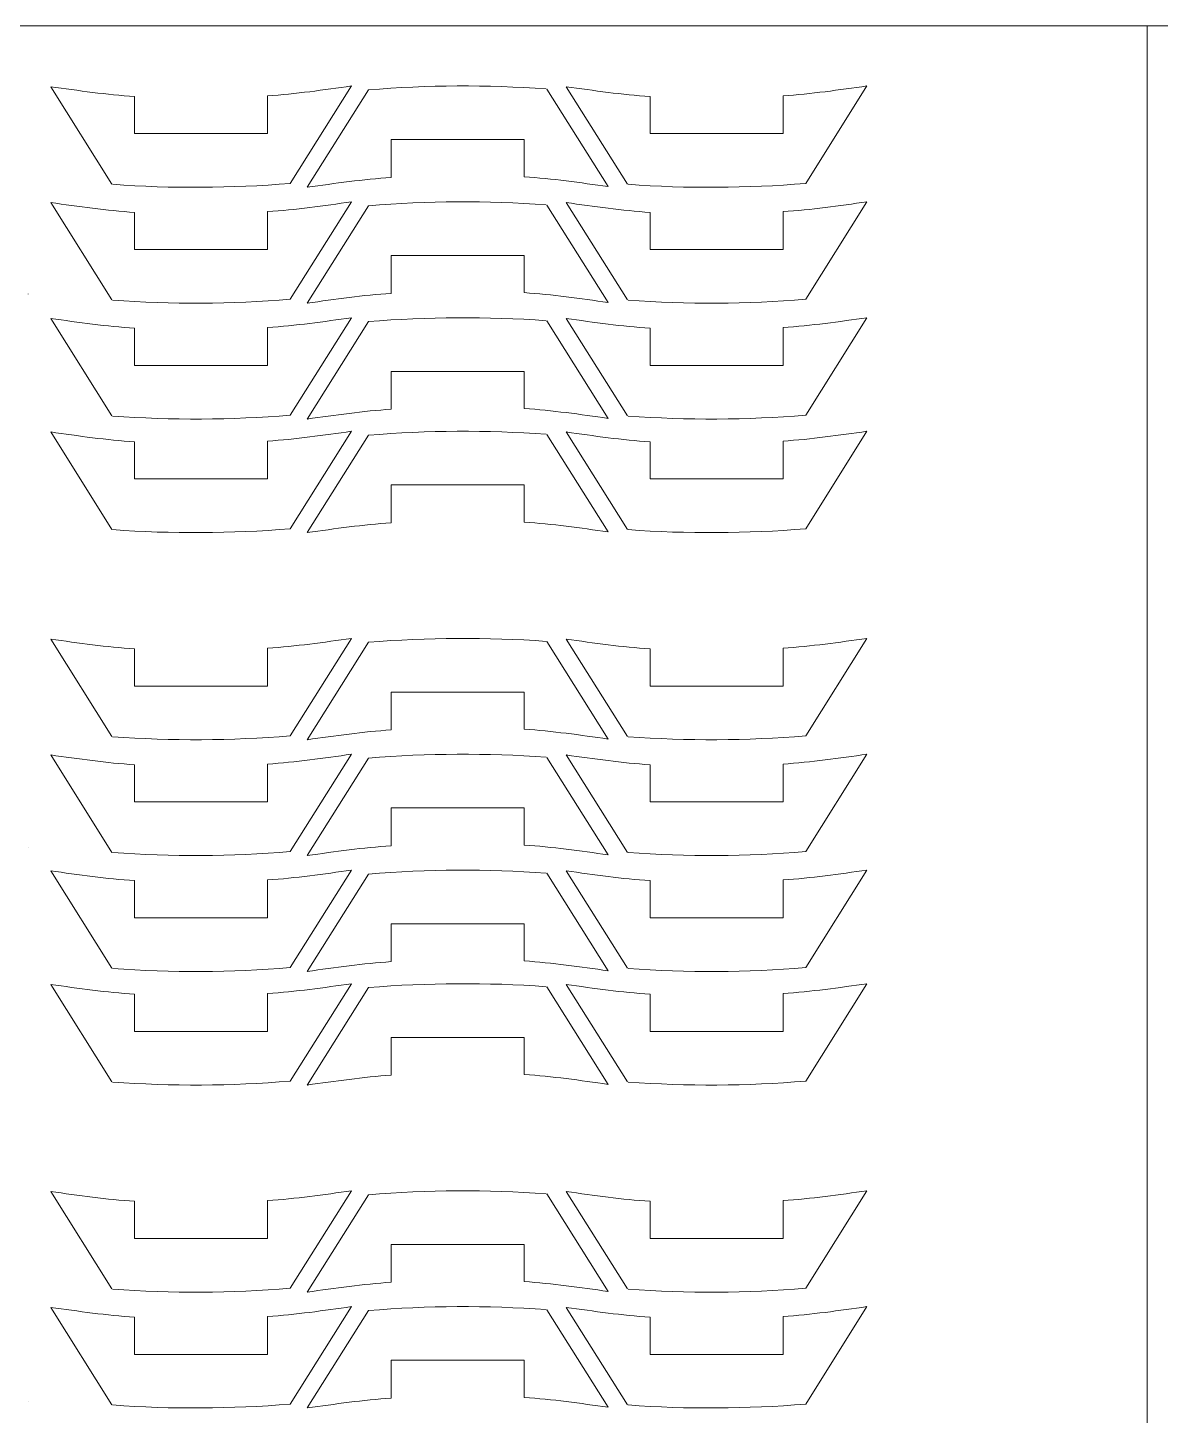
# Model space of a CAD drawing. Header units: centimetres. Extents: x -226 to -75, y 0 to 222.
# Drawn here: x -202.15 to -195.76, y 22.49 to 30.31 of the extents above; entities that cross this region are included whole.
import ezdxf

# ---------------------------------------------------------------- set-up
doc = ezdxf.new("R2010")
doc.units = ezdxf.units.CM
doc.header["$MEASUREMENT"] = 0
doc.layers.add('layer 1', color=7, linetype='Continuous')

msp = doc.modelspace()

# ---------------------------------------------------------------- linework, layer by layer
at = {"layer": 'layer 1', "color": 250, "lineweight": 20}
for points in [[(-225.83724, 0.31703), (-195.83724, 0.31703), (-195.83724, 30.31703), (-225.83724, 30.31703), (-225.83724, 0.31703)], [(-195.83724, 0.31703), (-165.83724, 0.31703), (-165.83724, 30.31703), (-195.83724, 30.31703), (-195.83724, 0.31703)]]:
    msp.add_lwpolyline(points, close=True, dxfattribs=at)
at = {"layer": 'layer 1', "color": 1, "lineweight": 9}
for points, knots in [([(-201.54385, 29.91953), (-201.70083, 29.9299), (-201.86085, 29.95269), (-202.01639, 29.97495), (-202.01639, 29.97495), (-202.01639, 29.97495), (-201.67152, 29.42581), (-201.67152, 29.42581)], [0, 0, 0, 0, 0.3333333, 0.3333333, 0.3333333, 0.3333333, 1, 1, 1, 1]), ([(-200.79388, 29.92352), (-200.6369, 29.93389), (-200.47688, 29.95668), (-200.32134, 29.97894), (-200.32134, 29.97894), (-200.32134, 29.97894), (-200.66621, 29.42981), (-200.66621, 29.42981)], [0, 0, 0, 0, 0.3333333, 0.3333333, 0.3333333, 0.3333333, 1, 1, 1, 1]), ([(-200.09784, 29.46312), (-200.25479, 29.45275), (-200.41484, 29.42996), (-200.57038, 29.4077), (-200.57038, 29.4077), (-200.57038, 29.4077), (-200.22551, 29.95683), (-200.22551, 29.95683)], [0, 0, 0, 0, 0.3333333, 0.3333333, 0.3333333, 0.3333333, 1, 1, 1, 1]), ([(-199.34784, 29.46711), (-199.19089, 29.45674), (-199.03084, 29.43395), (-198.8753, 29.41169), (-198.8753, 29.41169), (-198.8753, 29.41169), (-199.22017, 29.96083), (-199.22017, 29.96083)], [0, 0, 0, 0, 0.3333333, 0.3333333, 0.3333333, 0.3333333, 1, 1, 1, 1]), ([(-198.63898, 29.91953), (-198.79596, 29.9299), (-198.95598, 29.95269), (-199.11152, 29.97495), (-199.11152, 29.97495), (-199.11152, 29.97495), (-198.76665, 29.42581), (-198.76665, 29.42581)], [0, 0, 0, 0, 0.3333333, 0.3333333, 0.3333333, 0.3333333, 1, 1, 1, 1]), ([(-197.88901, 29.92352), (-197.73203, 29.93389), (-197.57201, 29.95668), (-197.41647, 29.97894), (-197.41647, 29.97894), (-197.41647, 29.97894), (-197.76134, 29.42981), (-197.76134, 29.42981)], [0, 0, 0, 0, 0.3333333, 0.3333333, 0.3333333, 0.3333333, 1, 1, 1, 1]), ([(-201.54385, 29.26654), (-201.70083, 29.27695), (-201.86085, 29.29974), (-202.01639, 29.322), (-202.01639, 29.322), (-202.01639, 29.322), (-201.67152, 28.77286), (-201.67152, 28.77286)], [0, 0, 0, 0, 0.3333333, 0.3333333, 0.3333333, 0.3333333, 1, 1, 1, 1]), ([(-200.79388, 29.27054), (-200.6369, 29.28095), (-200.47688, 29.30374), (-200.32134, 29.326), (-200.32134, 29.326), (-200.32134, 29.326), (-200.66621, 28.77686), (-200.66621, 28.77686)], [0, 0, 0, 0, 0.3333333, 0.3333333, 0.3333333, 0.3333333, 1, 1, 1, 1]), ([(-198.63898, 29.26654), (-198.79596, 29.27695), (-198.95598, 29.29974), (-199.11152, 29.322), (-199.11152, 29.322), (-199.11152, 29.322), (-198.76665, 28.77286), (-198.76665, 28.77286)], [0, 0, 0, 0, 0.3333333, 0.3333333, 0.3333333, 0.3333333, 1, 1, 1, 1]), ([(-197.88901, 29.27054), (-197.73203, 29.28095), (-197.57201, 29.30374), (-197.41647, 29.326), (-197.41647, 29.326), (-197.41647, 29.326), (-197.76134, 28.77686), (-197.76134, 28.77686)], [0, 0, 0, 0, 0.3333333, 0.3333333, 0.3333333, 0.3333333, 1, 1, 1, 1]), ([(-200.09784, 28.81014), (-200.25479, 28.7998), (-200.41484, 28.77701), (-200.57038, 28.75475), (-200.57038, 28.75475), (-200.57038, 28.75475), (-200.22551, 29.30388), (-200.22551, 29.30388)], [0, 0, 0, 0, 0.3333333, 0.3333333, 0.3333333, 0.3333333, 1, 1, 1, 1]), ([(-199.34784, 28.81413), (-199.19089, 28.8038), (-199.03084, 28.78101), (-198.8753, 28.75875), (-198.8753, 28.75875), (-198.8753, 28.75875), (-199.22017, 29.30788), (-199.22017, 29.30788)], [0, 0, 0, 0, 0.3333333, 0.3333333, 0.3333333, 0.3333333, 1, 1, 1, 1]), ([(-202.14333, 28.80648), (-202.14333, 28.80648), (-202.14333, 28.80719), (-202.14333, 28.80719), (-202.14333, 28.80719), (-202.14333, 28.80719), (-202.14333, 28.80786), (-202.14333, 28.80786), (-202.14333, 28.80786), (-202.14333, 28.80786), (-202.14333, 28.80648), (-202.14333, 28.80648)], [0, 0, 0, 0, 0.25, 0.25, 0.25, 0.25, 0.5, 0.5, 0.5, 0.5, 1, 1, 1, 1]), ([(-201.54385, 28.61359), (-201.70083, 28.62396), (-201.86085, 28.64675), (-202.01639, 28.66901), (-202.01639, 28.66901), (-202.01639, 28.66901), (-201.67152, 28.11988), (-201.67152, 28.11988)], [0, 0, 0, 0, 0.3333333, 0.3333333, 0.3333333, 0.3333333, 1, 1, 1, 1]), ([(-200.79388, 28.61759), (-200.6369, 28.62796), (-200.47688, 28.65075), (-200.32134, 28.67301), (-200.32134, 28.67301), (-200.32134, 28.67301), (-200.66621, 28.12388), (-200.66621, 28.12388)], [0, 0, 0, 0, 0.3333333, 0.3333333, 0.3333333, 0.3333333, 1, 1, 1, 1]), ([(-200.09784, 28.15719), (-200.25479, 28.14681), (-200.41484, 28.12403), (-200.57038, 28.10177), (-200.57038, 28.10177), (-200.57038, 28.10177), (-200.22551, 28.6509), (-200.22551, 28.6509)], [0, 0, 0, 0, 0.3333333, 0.3333333, 0.3333333, 0.3333333, 1, 1, 1, 1]), ([(-199.34784, 28.16118), (-199.19089, 28.15081), (-199.03084, 28.12802), (-198.8753, 28.10576), (-198.8753, 28.10576), (-198.8753, 28.10576), (-199.22017, 28.6549), (-199.22017, 28.6549)], [0, 0, 0, 0, 0.3333333, 0.3333333, 0.3333333, 0.3333333, 1, 1, 1, 1]), ([(-198.63898, 28.61359), (-198.79596, 28.62396), (-198.95598, 28.64675), (-199.11152, 28.66901), (-199.11152, 28.66901), (-199.11152, 28.66901), (-198.76665, 28.11988), (-198.76665, 28.11988)], [0, 0, 0, 0, 0.3333333, 0.3333333, 0.3333333, 0.3333333, 1, 1, 1, 1]), ([(-197.88901, 28.61759), (-197.73203, 28.62796), (-197.57201, 28.65075), (-197.41647, 28.67301), (-197.41647, 28.67301), (-197.41647, 28.67301), (-197.76134, 28.12388), (-197.76134, 28.12388)], [0, 0, 0, 0, 0.3333333, 0.3333333, 0.3333333, 0.3333333, 1, 1, 1, 1]), ([(-201.54385, 27.97353), (-201.70083, 27.9839), (-201.86085, 28.00669), (-202.01639, 28.02895), (-202.01639, 28.02895), (-202.01639, 28.02895), (-201.67152, 27.47982), (-201.67152, 27.47982)], [0, 0, 0, 0, 0.3333333, 0.3333333, 0.3333333, 0.3333333, 1, 1, 1, 1]), ([(-200.79388, 27.97752), (-200.6369, 27.9879), (-200.47688, 28.01068), (-200.32134, 28.03295), (-200.32134, 28.03295), (-200.32134, 28.03295), (-200.66621, 27.48381), (-200.66621, 27.48381)], [0, 0, 0, 0, 0.3333333, 0.3333333, 0.3333333, 0.3333333, 1, 1, 1, 1]), ([(-200.09784, 27.51712), (-200.25479, 27.50675), (-200.41484, 27.48396), (-200.57038, 27.4617), (-200.57038, 27.4617), (-200.57038, 27.4617), (-200.22551, 28.01084), (-200.22551, 28.01084)], [0, 0, 0, 0, 0.3333333, 0.3333333, 0.3333333, 0.3333333, 1, 1, 1, 1]), ([(-199.34784, 27.52112), (-199.19089, 27.51075), (-199.03084, 27.48796), (-198.8753, 27.4657), (-198.8753, 27.4657), (-198.8753, 27.4657), (-199.22017, 28.01483), (-199.22017, 28.01483)], [0, 0, 0, 0, 0.3333333, 0.3333333, 0.3333333, 0.3333333, 1, 1, 1, 1]), ([(-198.63898, 27.97353), (-198.79596, 27.9839), (-198.95598, 28.00669), (-199.11152, 28.02895), (-199.11152, 28.02895), (-199.11152, 28.02895), (-198.76665, 27.47982), (-198.76665, 27.47982)], [0, 0, 0, 0, 0.3333333, 0.3333333, 0.3333333, 0.3333333, 1, 1, 1, 1]), ([(-197.88901, 27.97752), (-197.73203, 27.9879), (-197.57201, 28.01068), (-197.41647, 28.03295), (-197.41647, 28.03295), (-197.41647, 28.03295), (-197.76134, 27.48381), (-197.76134, 27.48381)], [0, 0, 0, 0, 0.3333333, 0.3333333, 0.3333333, 0.3333333, 1, 1, 1, 1]), ([(-201.54385, 26.8066), (-201.70083, 26.81694), (-201.86085, 26.83973), (-202.01639, 26.86199), (-202.01639, 26.86199), (-202.01639, 26.86199), (-201.67152, 26.31286), (-201.67152, 26.31286)], [0, 0, 0, 0, 0.3333333, 0.3333333, 0.3333333, 0.3333333, 1, 1, 1, 1]), ([(-200.79388, 26.8106), (-200.6369, 26.82094), (-200.47688, 26.84373), (-200.32134, 26.86599), (-200.32134, 26.86599), (-200.32134, 26.86599), (-200.66621, 26.31685), (-200.66621, 26.31685)], [0, 0, 0, 0, 0.3333333, 0.3333333, 0.3333333, 0.3333333, 1, 1, 1, 1]), ([(-200.09784, 26.3502), (-200.25479, 26.33979), (-200.41484, 26.317), (-200.57038, 26.29474), (-200.57038, 26.29474), (-200.57038, 26.29474), (-200.22551, 26.84388), (-200.22551, 26.84388)], [0, 0, 0, 0, 0.3333333, 0.3333333, 0.3333333, 0.3333333, 1, 1, 1, 1]), ([(-199.34784, 26.3542), (-199.19089, 26.34379), (-199.03084, 26.321), (-198.8753, 26.29874), (-198.8753, 26.29874), (-198.8753, 26.29874), (-199.22017, 26.84787), (-199.22017, 26.84787)], [0, 0, 0, 0, 0.3333333, 0.3333333, 0.3333333, 0.3333333, 1, 1, 1, 1]), ([(-198.63898, 26.8066), (-198.79596, 26.81694), (-198.95598, 26.83973), (-199.11152, 26.86199), (-199.11152, 26.86199), (-199.11152, 26.86199), (-198.76665, 26.31286), (-198.76665, 26.31286)], [0, 0, 0, 0, 0.3333333, 0.3333333, 0.3333333, 0.3333333, 1, 1, 1, 1]), ([(-197.88901, 26.8106), (-197.73203, 26.82094), (-197.57201, 26.84373), (-197.41647, 26.86599), (-197.41647, 26.86599), (-197.41647, 26.86599), (-197.76134, 26.31685), (-197.76134, 26.31685)], [0, 0, 0, 0, 0.3333333, 0.3333333, 0.3333333, 0.3333333, 1, 1, 1, 1]), ([(-201.54385, 26.15362), (-201.70083, 26.16403), (-201.86085, 26.18682), (-202.01639, 26.20908), (-202.01639, 26.20908), (-202.01639, 26.20908), (-201.67152, 25.65995), (-201.67152, 25.65995)], [0, 0, 0, 0, 0.3333333, 0.3333333, 0.3333333, 0.3333333, 1, 1, 1, 1]), ([(-200.79388, 26.15762), (-200.6369, 26.16802), (-200.47688, 26.19081), (-200.32134, 26.21307), (-200.32134, 26.21307), (-200.32134, 26.21307), (-200.66621, 25.66394), (-200.66621, 25.66394)], [0, 0, 0, 0, 0.3333333, 0.3333333, 0.3333333, 0.3333333, 1, 1, 1, 1]), ([(-199.34784, 25.70121), (-199.19089, 25.69087), (-199.03084, 25.66809), (-198.8753, 25.64582), (-198.8753, 25.64582), (-198.8753, 25.64582), (-199.22017, 26.19496), (-199.22017, 26.19496)], [0, 0, 0, 0, 0.3333333, 0.3333333, 0.3333333, 0.3333333, 1, 1, 1, 1]), ([(-198.63898, 26.15362), (-198.79596, 26.16403), (-198.95598, 26.18682), (-199.11152, 26.20908), (-199.11152, 26.20908), (-199.11152, 26.20908), (-198.76665, 25.65995), (-198.76665, 25.65995)], [0, 0, 0, 0, 0.3333333, 0.3333333, 0.3333333, 0.3333333, 1, 1, 1, 1]), ([(-197.88901, 26.15762), (-197.73203, 26.16802), (-197.57201, 26.19081), (-197.41647, 26.21307), (-197.41647, 26.21307), (-197.41647, 26.21307), (-197.76134, 25.66394), (-197.76134, 25.66394)], [0, 0, 0, 0, 0.3333333, 0.3333333, 0.3333333, 0.3333333, 1, 1, 1, 1]), ([(-200.09784, 25.69722), (-200.25479, 25.68688), (-200.41484, 25.66409), (-200.57038, 25.64183), (-200.57038, 25.64183), (-200.57038, 25.64183), (-200.22551, 26.19097), (-200.22551, 26.19097)], [0, 0, 0, 0, 0.3333333, 0.3333333, 0.3333333, 0.3333333, 1, 1, 1, 1]), ([(-202.14333, 25.68654), (-202.14333, 25.68654), (-202.14333, 25.68724), (-202.14333, 25.68724), (-202.14333, 25.68724), (-202.14333, 25.68724), (-202.14333, 25.68791), (-202.14333, 25.68791), (-202.14333, 25.68791), (-202.14333, 25.68791), (-202.14333, 25.68654), (-202.14333, 25.68654)], [0, 0, 0, 0, 0.25, 0.25, 0.25, 0.25, 0.5, 0.5, 0.5, 0.5, 1, 1, 1, 1]), ([(-201.54385, 25.50064), (-201.70083, 25.51105), (-201.86085, 25.53384), (-202.01639, 25.5561), (-202.01639, 25.5561), (-202.01639, 25.5561), (-201.67152, 25.00696), (-201.67152, 25.00696)], [0, 0, 0, 0, 0.3333333, 0.3333333, 0.3333333, 0.3333333, 1, 1, 1, 1]), ([(-200.79388, 25.50464), (-200.6369, 25.51504), (-200.47688, 25.53783), (-200.32134, 25.56009), (-200.32134, 25.56009), (-200.32134, 25.56009), (-200.66621, 25.01096), (-200.66621, 25.01096)], [0, 0, 0, 0, 0.3333333, 0.3333333, 0.3333333, 0.3333333, 1, 1, 1, 1]), ([(-200.09784, 25.04423), (-200.25479, 25.0339), (-200.41484, 25.01111), (-200.57038, 24.98885), (-200.57038, 24.98885), (-200.57038, 24.98885), (-200.22551, 25.53798), (-200.22551, 25.53798)], [0, 0, 0, 0, 0.3333333, 0.3333333, 0.3333333, 0.3333333, 1, 1, 1, 1]), ([(-199.34784, 25.04823), (-199.19089, 25.03789), (-199.03084, 25.0151), (-198.8753, 24.99284), (-198.8753, 24.99284), (-198.8753, 24.99284), (-199.22017, 25.54198), (-199.22017, 25.54198)], [0, 0, 0, 0, 0.3333333, 0.3333333, 0.3333333, 0.3333333, 1, 1, 1, 1]), ([(-198.63898, 25.50064), (-198.79596, 25.51105), (-198.95598, 25.53384), (-199.11152, 25.5561), (-199.11152, 25.5561), (-199.11152, 25.5561), (-198.76665, 25.00696), (-198.76665, 25.00696)], [0, 0, 0, 0, 0.3333333, 0.3333333, 0.3333333, 0.3333333, 1, 1, 1, 1]), ([(-197.88901, 25.50464), (-197.73203, 25.51504), (-197.57201, 25.53783), (-197.41647, 25.56009), (-197.41647, 25.56009), (-197.41647, 25.56009), (-197.76134, 25.01096), (-197.76134, 25.01096)], [0, 0, 0, 0, 0.3333333, 0.3333333, 0.3333333, 0.3333333, 1, 1, 1, 1]), ([(-201.54385, 24.86061), (-201.70083, 24.87095), (-201.86085, 24.89373), (-202.01639, 24.91599), (-202.01639, 24.91599), (-202.01639, 24.91599), (-201.67152, 24.36686), (-201.67152, 24.36686)], [0, 0, 0, 0, 0.3333333, 0.3333333, 0.3333333, 0.3333333, 1, 1, 1, 1]), ([(-200.79388, 24.86461), (-200.6369, 24.87494), (-200.47688, 24.89773), (-200.32134, 24.91999), (-200.32134, 24.91999), (-200.32134, 24.91999), (-200.66621, 24.37086), (-200.66621, 24.37086)], [0, 0, 0, 0, 0.3333333, 0.3333333, 0.3333333, 0.3333333, 1, 1, 1, 1]), ([(-200.09784, 24.4042), (-200.25479, 24.3938), (-200.41484, 24.37101), (-200.57038, 24.34875), (-200.57038, 24.34875), (-200.57038, 24.34875), (-200.22551, 24.89788), (-200.22551, 24.89788)], [0, 0, 0, 0, 0.3333333, 0.3333333, 0.3333333, 0.3333333, 1, 1, 1, 1]), ([(-199.34784, 24.4082), (-199.19089, 24.39779), (-199.03084, 24.375), (-198.8753, 24.35274), (-198.8753, 24.35274), (-198.8753, 24.35274), (-199.22017, 24.90188), (-199.22017, 24.90188)], [0, 0, 0, 0, 0.3333333, 0.3333333, 0.3333333, 0.3333333, 1, 1, 1, 1]), ([(-198.63898, 24.86061), (-198.79596, 24.87095), (-198.95598, 24.89373), (-199.11152, 24.91599), (-199.11152, 24.91599), (-199.11152, 24.91599), (-198.76665, 24.36686), (-198.76665, 24.36686)], [0, 0, 0, 0, 0.3333333, 0.3333333, 0.3333333, 0.3333333, 1, 1, 1, 1]), ([(-197.88901, 24.86461), (-197.73203, 24.87494), (-197.57201, 24.89773), (-197.41647, 24.91999), (-197.41647, 24.91999), (-197.41647, 24.91999), (-197.76134, 24.37086), (-197.76134, 24.37086)], [0, 0, 0, 0, 0.3333333, 0.3333333, 0.3333333, 0.3333333, 1, 1, 1, 1]), ([(-201.54385, 23.69362), (-201.70083, 23.70399), (-201.86085, 23.72678), (-202.01639, 23.74904), (-202.01639, 23.74904), (-202.01639, 23.74904), (-201.67152, 23.1999), (-201.67152, 23.1999)], [0, 0, 0, 0, 0.3333333, 0.3333333, 0.3333333, 0.3333333, 1, 1, 1, 1]), ([(-200.79388, 23.69761), (-200.6369, 23.70798), (-200.47688, 23.73077), (-200.32134, 23.75303), (-200.32134, 23.75303), (-200.32134, 23.75303), (-200.66621, 23.2039), (-200.66621, 23.2039)], [0, 0, 0, 0, 0.3333333, 0.3333333, 0.3333333, 0.3333333, 1, 1, 1, 1]), ([(-200.09784, 23.23721), (-200.25479, 23.22684), (-200.41484, 23.20405), (-200.57038, 23.18179), (-200.57038, 23.18179), (-200.57038, 23.18179), (-200.22551, 23.73092), (-200.22551, 23.73092)], [0, 0, 0, 0, 0.3333333, 0.3333333, 0.3333333, 0.3333333, 1, 1, 1, 1]), ([(-199.34784, 23.24121), (-199.19089, 23.23084), (-199.03084, 23.20805), (-198.8753, 23.18579), (-198.8753, 23.18579), (-198.8753, 23.18579), (-199.22017, 23.73492), (-199.22017, 23.73492)], [0, 0, 0, 0, 0.3333333, 0.3333333, 0.3333333, 0.3333333, 1, 1, 1, 1]), ([(-198.63898, 23.69362), (-198.79596, 23.70399), (-198.95598, 23.72678), (-199.11152, 23.74904), (-199.11152, 23.74904), (-199.11152, 23.74904), (-198.76665, 23.1999), (-198.76665, 23.1999)], [0, 0, 0, 0, 0.3333333, 0.3333333, 0.3333333, 0.3333333, 1, 1, 1, 1]), ([(-197.88901, 23.69761), (-197.73203, 23.70798), (-197.57201, 23.73077), (-197.41647, 23.75303), (-197.41647, 23.75303), (-197.41647, 23.75303), (-197.76134, 23.2039), (-197.76134, 23.2039)], [0, 0, 0, 0, 0.3333333, 0.3333333, 0.3333333, 0.3333333, 1, 1, 1, 1]), ([(-201.54385, 23.04064), (-201.70083, 23.05104), (-201.86085, 23.07383), (-202.01639, 23.09609), (-202.01639, 23.09609), (-202.01639, 23.09609), (-201.67152, 22.54696), (-201.67152, 22.54696)], [0, 0, 0, 0, 0.3333333, 0.3333333, 0.3333333, 0.3333333, 1, 1, 1, 1]), ([(-200.79388, 23.04463), (-200.6369, 23.05504), (-200.47688, 23.07783), (-200.32134, 23.10009), (-200.32134, 23.10009), (-200.32134, 23.10009), (-200.66621, 22.55095), (-200.66621, 22.55095)], [0, 0, 0, 0, 0.3333333, 0.3333333, 0.3333333, 0.3333333, 1, 1, 1, 1]), ([(-200.09784, 22.58423), (-200.25479, 22.57389), (-200.41484, 22.5511), (-200.57038, 22.52884), (-200.57038, 22.52884), (-200.57038, 22.52884), (-200.22551, 23.07798), (-200.22551, 23.07798)], [0, 0, 0, 0, 0.3333333, 0.3333333, 0.3333333, 0.3333333, 1, 1, 1, 1]), ([(-199.34784, 22.58823), (-199.19089, 22.57789), (-199.03084, 22.5551), (-198.8753, 22.53284), (-198.8753, 22.53284), (-198.8753, 22.53284), (-199.22017, 23.08197), (-199.22017, 23.08197)], [0, 0, 0, 0, 0.3333333, 0.3333333, 0.3333333, 0.3333333, 1, 1, 1, 1]), ([(-198.63898, 23.04064), (-198.79596, 23.05104), (-198.95598, 23.07383), (-199.11152, 23.09609), (-199.11152, 23.09609), (-199.11152, 23.09609), (-198.76665, 22.54696), (-198.76665, 22.54696)], [0, 0, 0, 0, 0.3333333, 0.3333333, 0.3333333, 0.3333333, 1, 1, 1, 1]), ([(-197.88901, 23.04463), (-197.73203, 23.05504), (-197.57201, 23.07783), (-197.41647, 23.10009), (-197.41647, 23.10009), (-197.41647, 23.10009), (-197.76134, 22.55095), (-197.76134, 22.55095)], [0, 0, 0, 0, 0.3333333, 0.3333333, 0.3333333, 0.3333333, 1, 1, 1, 1]), ([(-202.14333, 22.56659), (-202.14333, 22.56659), (-202.14333, 22.5673), (-202.14333, 22.5673), (-202.14333, 22.5673), (-202.14333, 22.5673), (-202.14333, 22.56797), (-202.14333, 22.56797), (-202.14333, 22.56797), (-202.14333, 22.56797), (-202.14333, 22.56659), (-202.14333, 22.56659)], [0, 0, 0, 0, 0.25, 0.25, 0.25, 0.25, 0.5, 0.5, 0.5, 0.5, 1, 1, 1, 1])]:
    msp.add_open_spline(points, degree=3, knots=knots, dxfattribs=at)
for points in [[(-200.22551, 29.95684), (-199.89147, 29.98449), (-199.55894, 29.98622), (-199.22377, 29.96199)], [(-201.54385, 29.71013), (-201.54385, 29.71013), (-201.54385, 29.91954), (-201.54385, 29.91954)], [(-200.79388, 29.92352), (-200.79388, 29.92352), (-200.79388, 29.71012), (-200.79388, 29.71012)], [(-198.63898, 29.71013), (-198.63898, 29.71013), (-198.63898, 29.91954), (-198.63898, 29.91954)], [(-197.88901, 29.92352), (-197.88901, 29.92352), (-197.88901, 29.71012), (-197.88901, 29.71012)], [(-200.79388, 29.71013), (-200.79388, 29.71013), (-201.54386, 29.71013), (-201.54386, 29.71013)], [(-200.09784, 29.46312), (-200.09784, 29.46312), (-200.09784, 29.67652), (-200.09784, 29.67652)], [(-200.09784, 29.67651), (-200.09784, 29.67651), (-199.34783, 29.67651), (-199.34783, 29.67651)], [(-199.34784, 29.67651), (-199.34784, 29.67651), (-199.34784, 29.4671), (-199.34784, 29.4671)], [(-197.88901, 29.71013), (-197.88901, 29.71013), (-198.63898, 29.71013), (-198.63898, 29.71013)], [(-200.66621, 29.4298), (-201.00026, 29.40215), (-201.33278, 29.40042), (-201.66796, 29.42465)], [(-197.76134, 29.4298), (-198.09539, 29.40215), (-198.42791, 29.40042), (-198.76309, 29.42465)], [(-200.22551, 29.30389), (-199.89147, 29.33151), (-199.55894, 29.33324), (-199.22377, 29.309)], [(-201.54385, 29.05715), (-201.54385, 29.05715), (-201.54385, 29.26656), (-201.54385, 29.26656)], [(-200.79388, 29.27054), (-200.79388, 29.27054), (-200.79388, 29.05714), (-200.79388, 29.05714)], [(-198.63898, 29.05715), (-198.63898, 29.05715), (-198.63898, 29.26656), (-198.63898, 29.26656)], [(-197.88901, 29.27054), (-197.88901, 29.27054), (-197.88901, 29.05714), (-197.88901, 29.05714)], [(-200.79388, 29.05715), (-200.79388, 29.05715), (-201.54386, 29.05715), (-201.54386, 29.05715)], [(-200.09784, 28.81014), (-200.09784, 28.81014), (-200.09784, 29.02353), (-200.09784, 29.02353)], [(-200.09784, 29.02352), (-200.09784, 29.02352), (-199.34783, 29.02352), (-199.34783, 29.02352)], [(-199.34784, 29.02352), (-199.34784, 29.02352), (-199.34784, 28.81412), (-199.34784, 28.81412)], [(-197.88901, 29.05715), (-197.88901, 29.05715), (-198.63898, 29.05715), (-198.63898, 29.05715)], [(-200.66621, 28.77685), (-201.00026, 28.74916), (-201.33278, 28.74743), (-201.66796, 28.7717)], [(-197.76134, 28.77685), (-198.09539, 28.74916), (-198.42791, 28.74743), (-198.76309, 28.7717)], [(-200.79388, 28.61759), (-200.79388, 28.61759), (-200.79388, 28.40419), (-200.79388, 28.40419)], [(-200.22551, 28.6509), (-199.89147, 28.67856), (-199.55894, 28.68029), (-199.22377, 28.65605)], [(-197.88901, 28.61759), (-197.88901, 28.61759), (-197.88901, 28.40419), (-197.88901, 28.40419)], [(-201.54385, 28.4042), (-201.54385, 28.4042), (-201.54385, 28.61361), (-201.54385, 28.61361)], [(-198.63898, 28.4042), (-198.63898, 28.4042), (-198.63898, 28.61361), (-198.63898, 28.61361)], [(-200.79388, 28.4042), (-200.79388, 28.4042), (-201.54386, 28.4042), (-201.54386, 28.4042)], [(-197.88901, 28.4042), (-197.88901, 28.4042), (-198.63898, 28.4042), (-198.63898, 28.4042)], [(-200.09784, 28.15719), (-200.09784, 28.15719), (-200.09784, 28.37058), (-200.09784, 28.37058)], [(-200.09784, 28.37057), (-200.09784, 28.37057), (-199.34783, 28.37057), (-199.34783, 28.37057)], [(-199.34784, 28.37057), (-199.34784, 28.37057), (-199.34784, 28.16117), (-199.34784, 28.16117)], [(-200.66621, 28.12387), (-201.00026, 28.09622), (-201.33278, 28.09449), (-201.66796, 28.11872)], [(-197.76134, 28.12387), (-198.09539, 28.09622), (-198.42791, 28.09449), (-198.76309, 28.11872)], [(-200.22551, 28.01084), (-199.89147, 28.0385), (-199.55894, 28.04023), (-199.22377, 28.01599)], [(-201.54385, 27.76414), (-201.54385, 27.76414), (-201.54385, 27.97354), (-201.54385, 27.97354)], [(-200.79388, 27.97752), (-200.79388, 27.97752), (-200.79388, 27.76413), (-200.79388, 27.76413)], [(-198.63898, 27.76414), (-198.63898, 27.76414), (-198.63898, 27.97354), (-198.63898, 27.97354)], [(-197.88901, 27.97752), (-197.88901, 27.97752), (-197.88901, 27.76413), (-197.88901, 27.76413)], [(-200.79388, 27.76414), (-200.79388, 27.76414), (-201.54386, 27.76414), (-201.54386, 27.76414)], [(-197.88901, 27.76414), (-197.88901, 27.76414), (-198.63898, 27.76414), (-198.63898, 27.76414)], [(-200.09784, 27.51712), (-200.09784, 27.51712), (-200.09784, 27.73052), (-200.09784, 27.73052)], [(-200.09784, 27.73051), (-200.09784, 27.73051), (-199.34783, 27.73051), (-199.34783, 27.73051)], [(-199.34784, 27.73051), (-199.34784, 27.73051), (-199.34784, 27.5211), (-199.34784, 27.5211)], [(-200.66621, 27.48381), (-201.00026, 27.45615), (-201.33278, 27.45442), (-201.66796, 27.47866)], [(-197.76134, 27.48381), (-198.09539, 27.45615), (-198.42791, 27.45442), (-198.76309, 27.47866)], [(-200.22551, 26.84388), (-199.89147, 26.87158), (-199.55894, 26.8733), (-199.22377, 26.84903)], [(-201.54385, 26.59721), (-201.54385, 26.59721), (-201.54385, 26.80662), (-201.54385, 26.80662)], [(-200.79388, 26.8106), (-200.79388, 26.8106), (-200.79388, 26.59721), (-200.79388, 26.59721)], [(-198.63898, 26.59721), (-198.63898, 26.59721), (-198.63898, 26.80662), (-198.63898, 26.80662)], [(-197.88901, 26.8106), (-197.88901, 26.8106), (-197.88901, 26.59721), (-197.88901, 26.59721)], [(-200.79388, 26.59721), (-200.79388, 26.59721), (-201.54386, 26.59721), (-201.54386, 26.59721)], [(-197.88901, 26.59721), (-197.88901, 26.59721), (-198.63898, 26.59721), (-198.63898, 26.59721)], [(-200.09784, 26.56359), (-200.09784, 26.56359), (-199.34783, 26.56359), (-199.34783, 26.56359)], [(-200.09784, 26.3502), (-200.09784, 26.3502), (-200.09784, 26.56359), (-200.09784, 26.56359)], [(-199.34784, 26.56359), (-199.34784, 26.56359), (-199.34784, 26.35418), (-199.34784, 26.35418)], [(-200.66621, 26.31685), (-201.00026, 26.28923), (-201.33278, 26.2875), (-201.66796, 26.31174)], [(-197.76134, 26.31685), (-198.09539, 26.28923), (-198.42791, 26.2875), (-198.76309, 26.31174)], [(-200.22551, 26.19097), (-199.89147, 26.21859), (-199.55894, 26.22032), (-199.22377, 26.19608)], [(-201.54385, 25.94423), (-201.54385, 25.94423), (-201.54385, 26.15364), (-201.54385, 26.15364)], [(-200.79388, 26.15762), (-200.79388, 26.15762), (-200.79388, 25.94422), (-200.79388, 25.94422)], [(-198.63898, 25.94423), (-198.63898, 25.94423), (-198.63898, 26.15364), (-198.63898, 26.15364)], [(-197.88901, 26.15762), (-197.88901, 26.15762), (-197.88901, 25.94422), (-197.88901, 25.94422)], [(-200.79388, 25.94423), (-200.79388, 25.94423), (-201.54386, 25.94423), (-201.54386, 25.94423)], [(-200.09784, 25.91061), (-200.09784, 25.91061), (-199.34783, 25.91061), (-199.34783, 25.91061)], [(-200.09784, 25.69722), (-200.09784, 25.69722), (-200.09784, 25.91061), (-200.09784, 25.91061)], [(-199.34784, 25.91061), (-199.34784, 25.91061), (-199.34784, 25.7012), (-199.34784, 25.7012)], [(-197.88901, 25.94423), (-197.88901, 25.94423), (-198.63898, 25.94423), (-198.63898, 25.94423)], [(-200.66621, 25.66394), (-201.00026, 25.63624), (-201.33278, 25.63451), (-201.66796, 25.65879)], [(-197.76134, 25.66394), (-198.09539, 25.63624), (-198.42791, 25.63451), (-198.76309, 25.65879)], [(-201.54385, 25.29125), (-201.54385, 25.29125), (-201.54385, 25.50066), (-201.54385, 25.50066)], [(-200.79388, 25.50464), (-200.79388, 25.50464), (-200.79388, 25.29124), (-200.79388, 25.29124)], [(-200.22551, 25.53798), (-199.89147, 25.56561), (-199.55894, 25.56734), (-199.22377, 25.5431)], [(-198.63898, 25.29125), (-198.63898, 25.29125), (-198.63898, 25.50066), (-198.63898, 25.50066)], [(-197.88901, 25.50464), (-197.88901, 25.50464), (-197.88901, 25.29124), (-197.88901, 25.29124)], [(-200.79388, 25.29125), (-200.79388, 25.29125), (-201.54386, 25.29125), (-201.54386, 25.29125)], [(-200.09784, 25.04423), (-200.09784, 25.04423), (-200.09784, 25.25763), (-200.09784, 25.25763)], [(-200.09784, 25.25762), (-200.09784, 25.25762), (-199.34783, 25.25762), (-199.34783, 25.25762)], [(-199.34784, 25.25762), (-199.34784, 25.25762), (-199.34784, 25.04821), (-199.34784, 25.04821)], [(-197.88901, 25.29125), (-197.88901, 25.29125), (-198.63898, 25.29125), (-198.63898, 25.29125)], [(-200.66621, 25.01095), (-201.00026, 24.98326), (-201.33278, 24.98153), (-201.66796, 25.0058)], [(-197.76134, 25.01095), (-198.09539, 24.98326), (-198.42791, 24.98153), (-198.76309, 25.0058)], [(-200.79388, 24.86461), (-200.79388, 24.86461), (-200.79388, 24.65121), (-200.79388, 24.65121)], [(-200.22551, 24.89789), (-199.89147, 24.92558), (-199.55894, 24.92731), (-199.22377, 24.90304)], [(-197.88901, 24.86461), (-197.88901, 24.86461), (-197.88901, 24.65121), (-197.88901, 24.65121)], [(-201.54385, 24.65122), (-201.54385, 24.65122), (-201.54385, 24.86063), (-201.54385, 24.86063)], [(-198.63898, 24.65122), (-198.63898, 24.65122), (-198.63898, 24.86063), (-198.63898, 24.86063)], [(-200.79388, 24.65122), (-200.79388, 24.65122), (-201.54386, 24.65122), (-201.54386, 24.65122)], [(-197.88901, 24.65122), (-197.88901, 24.65122), (-198.63898, 24.65122), (-198.63898, 24.65122)], [(-200.09784, 24.4042), (-200.09784, 24.4042), (-200.09784, 24.6176), (-200.09784, 24.6176)], [(-200.09784, 24.61759), (-200.09784, 24.61759), (-199.34783, 24.61759), (-199.34783, 24.61759)], [(-199.34784, 24.61759), (-199.34784, 24.61759), (-199.34784, 24.40818), (-199.34784, 24.40818)], [(-200.66621, 24.37085), (-201.00026, 24.34323), (-201.33278, 24.3415), (-201.66796, 24.36574)], [(-197.76134, 24.37085), (-198.09539, 24.34323), (-198.42791, 24.3415), (-198.76309, 24.36574)], [(-201.54385, 23.48422), (-201.54385, 23.48422), (-201.54385, 23.69363), (-201.54385, 23.69363)], [(-200.79388, 23.69761), (-200.79388, 23.69761), (-200.79388, 23.48422), (-200.79388, 23.48422)], [(-200.22551, 23.73093), (-199.89147, 23.75859), (-199.55894, 23.76032), (-199.22377, 23.73608)], [(-198.63898, 23.48422), (-198.63898, 23.48422), (-198.63898, 23.69363), (-198.63898, 23.69363)], [(-197.88901, 23.69761), (-197.88901, 23.69761), (-197.88901, 23.48422), (-197.88901, 23.48422)], [(-200.79388, 23.48422), (-200.79388, 23.48422), (-201.54386, 23.48422), (-201.54386, 23.48422)], [(-197.88901, 23.48422), (-197.88901, 23.48422), (-198.63898, 23.48422), (-198.63898, 23.48422)], [(-200.09784, 23.23721), (-200.09784, 23.23721), (-200.09784, 23.45061), (-200.09784, 23.45061)], [(-200.09784, 23.4506), (-200.09784, 23.4506), (-199.34783, 23.4506), (-199.34783, 23.4506)], [(-199.34784, 23.4506), (-199.34784, 23.4506), (-199.34784, 23.24119), (-199.34784, 23.24119)], [(-200.66621, 23.2039), (-201.00026, 23.17624), (-201.33278, 23.17451), (-201.66796, 23.19875)], [(-197.76134, 23.2039), (-198.09539, 23.17624), (-198.42791, 23.17451), (-198.76309, 23.19875)], [(-200.22551, 23.07798), (-199.89147, 23.1056), (-199.55894, 23.10733), (-199.22377, 23.0831)], [(-201.54385, 22.83124), (-201.54385, 22.83124), (-201.54385, 23.04065), (-201.54385, 23.04065)], [(-200.79388, 23.04463), (-200.79388, 23.04463), (-200.79388, 22.83124), (-200.79388, 22.83124)], [(-198.63898, 22.83124), (-198.63898, 22.83124), (-198.63898, 23.04065), (-198.63898, 23.04065)], [(-197.88901, 23.04463), (-197.88901, 23.04463), (-197.88901, 22.83124), (-197.88901, 22.83124)], [(-200.79388, 22.83124), (-200.79388, 22.83124), (-201.54386, 22.83124), (-201.54386, 22.83124)], [(-200.09784, 22.79762), (-200.09784, 22.79762), (-199.34783, 22.79762), (-199.34783, 22.79762)], [(-200.09784, 22.58423), (-200.09784, 22.58423), (-200.09784, 22.79762), (-200.09784, 22.79762)], [(-199.34784, 22.79762), (-199.34784, 22.79762), (-199.34784, 22.58821), (-199.34784, 22.58821)], [(-197.88901, 22.83124), (-197.88901, 22.83124), (-198.63898, 22.83124), (-198.63898, 22.83124)], [(-200.66621, 22.55095), (-201.00026, 22.52325), (-201.33278, 22.52153), (-201.66796, 22.5458)], [(-197.76134, 22.55095), (-198.09539, 22.52325), (-198.42791, 22.52153), (-198.76309, 22.5458)]]:
    msp.add_open_spline(points, degree=3, dxfattribs=at)

doc.saveas('drawing.dxf')
